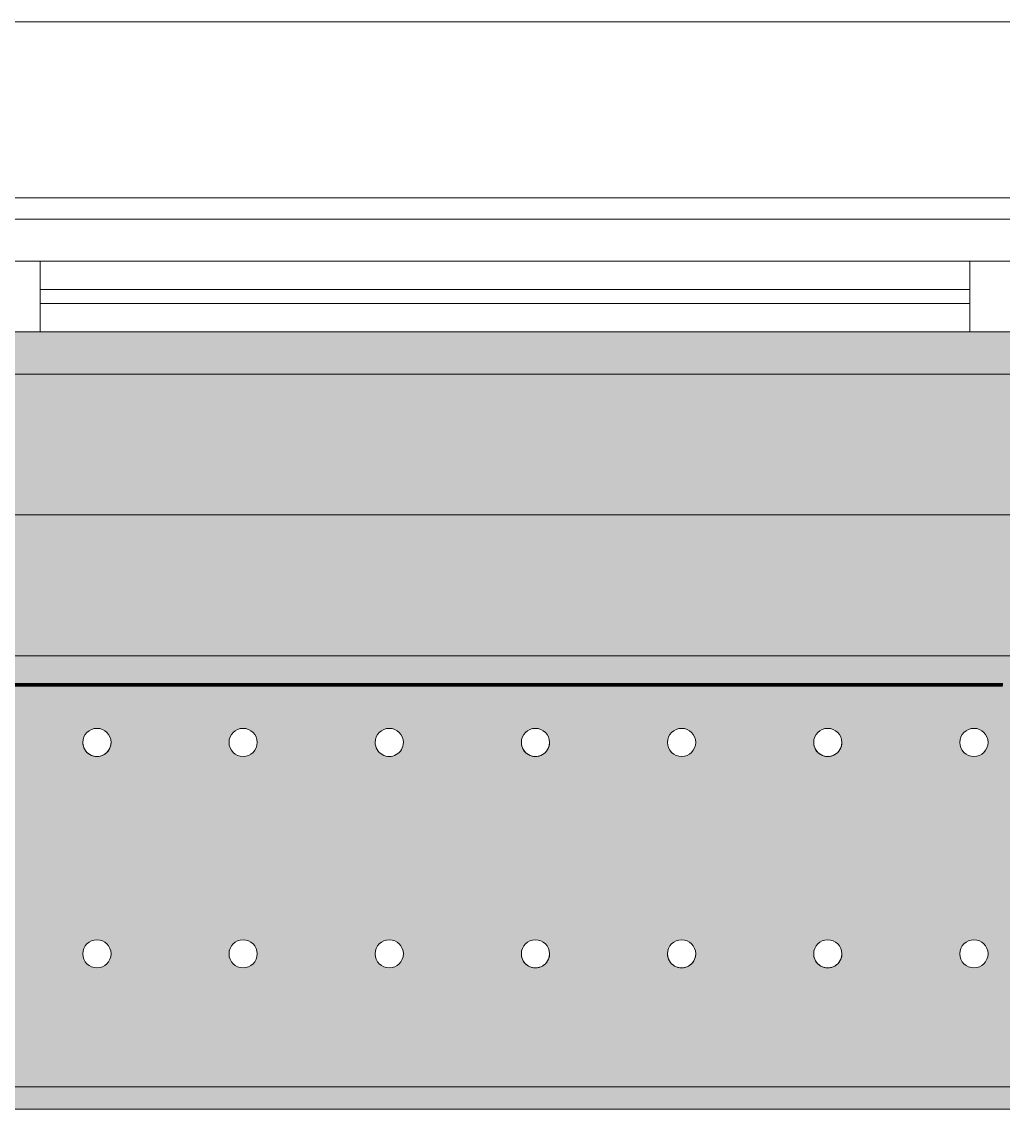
# Model space of a CAD drawing. Header units: millimetres. Extents: x 35524 to 235479, y -8553 to 29000.
# Drawn here: x 72117 to 72814, y 26578 to 27350 of the extents above; entities that cross this region are included whole.
import ezdxf

# ---------------------------------------------------------------- set-up
doc = ezdxf.new("R2010")
doc.units = ezdxf.units.MM
doc.linetypes.add('Осевая', pattern=[3175, 635, -476.25, 1587.5, -476.25])
for name, color, linetype, lineweight in [('A-GLAZ', 7, 'Continuous', 9), ('A-GLAZ-1', 7, 'Continuous', 13), ('Оси-2', 7, 'Осевая', 9)]:
    doc.layers.add(name, color=color, linetype=linetype, lineweight=lineweight)
for name, color, linetype, lineweight, true_color in [('A-WALL-1', 7, 'Continuous', 9, 0xc0c0c0), ('I-WALL-12', 7, 'Continuous', 53, 0xeaa7bf), ('I-WALL-5', 7, 'Continuous', 9, 0xcbc7bf), ('S-WALL-ANLY', 7, 'Continuous', 13, 0x008040), ('Знаки-1', 7, 'Continuous', 9, 0xd4ccbd), ('Знаки-3', 9, 'Continuous', 9, 0x808080), ('Знаки-4', 7, 'Continuous', 9, 0xaba79f), ('Знаки-5', 7, 'Continuous', 9, 0xc1bbaf), ('Знаки-6', 7, 'Continuous', 9, 0xd5cdbe), ('Знаки-7', 7, 'Continuous', 9, 0xd1cabb), ('Знаки-8', 7, 'Continuous', 9, 0xccc5b7)]:
    doc.layers.add(name, color=color, linetype=linetype, lineweight=lineweight, true_color=true_color)
doc.layers.add('Знаки-2', color=7, linetype='Continuous', lineweight=9, transparency=0.5)

# ---------------------------------------------------------------- blocks, each defined once
blk = doc.blocks.new('120_Окно_СКБ_2Ст - 120_Окно_СКБ_2Ст 2100х2400 _мал створка справа_-19092174-План отделки стен 3 этажа в осях 12-23')
at = {"layer": 'A-GLAZ'}
for p, q in [((1050, -5), (-1050, -5)), ((270, -55), (930, -55)), ((930, -65), (270, -65))]:
    blk.add_line(p, q, dxfattribs=at)
at = {"layer": 'A-GLAZ-1'}
for p, q in [((980, -35), (220, -35)), ((270, -85), (270, -35)), ((930, -85), (930, -35)), ((200, -85), (1000, -85)), ((1000, -85), (200, -85))]:
    blk.add_line(p, q, dxfattribs=at)
blk = doc.blocks.new('Зашивка радиатора_ с перфорацией М5 - Зашивка радиатора_ с перфорацией М5-V95-План отделки стен 3 этажа в осях 12-23')
at = {"layer": 'Знаки-2'}
h = blk.add_hatch(color=256, dxfattribs=at)
h.paths.add_polyline_path([(-310, 179.94), (-310, -380), (-284.65, -380), (-283.76, -371.76), (515.35, -371.76), (515.35, -380), (545.35, -380), (545.35, -371.76), (1715.35, -371.76), (1715.35, -380), (1745.35, -380), (1745.35, 178.24), (1750, 178.24), (1750, 179.94), (-148.64, 179.94)])
h.paths.add_polyline_path([(-113.75, 79.65), (-108.75, 78.31), (-105.09, 74.65), (-103.75, 69.65), (-105.09, 64.65), (-108.75, 60.98), (-113.75, 59.65), (-118.75, 60.98), (-122.41, 64.65), (-123.75, 69.65), (-122.41, 74.65), (-118.75, 78.31), (-116.34, 79.3)])
h.paths.add_polyline_path([(-217.5, 79.65), (-212.5, 78.31), (-208.84, 74.65), (-207.5, 69.65), (-208.84, 64.65), (-212.5, 60.98), (-217.5, 59.65), (-222.5, 60.98), (-226.16, 64.65), (-227.5, 69.65), (-226.16, 74.65), (-222.5, 78.31), (-220.09, 79.3)])
h.paths.add_polyline_path([(-10, 79.65), (-5, 78.31), (-1.34, 74.65), (0, 69.65), (-1.34, 64.65), (-5, 60.98), (-10, 59.65), (-15, 60.98), (-18.66, 64.65), (-20, 69.65), (-18.66, 74.65), (-15, 78.31), (-12.59, 79.3)])
h.paths.add_polyline_path([(197.5, 79.65), (202.5, 78.31), (206.16, 74.65), (207.5, 69.65), (206.16, 64.65), (202.5, 60.98), (197.5, 59.65), (192.5, 60.98), (188.84, 64.65), (187.5, 69.65), (188.84, 74.65), (192.5, 78.31), (194.91, 79.3)])
h.paths.add_polyline_path([(93.75, 79.65), (98.75, 78.31), (102.41, 74.65), (103.75, 69.65), (102.41, 64.65), (98.75, 60.98), (93.75, 59.65), (88.75, 60.98), (85.09, 64.65), (83.75, 69.65), (85.09, 74.65), (88.75, 78.31), (91.16, 79.3)])
h.paths.add_polyline_path([(301.25, 79.65), (306.25, 78.31), (309.91, 74.65), (311.25, 69.65), (309.91, 64.65), (306.25, 60.98), (301.25, 59.65), (296.25, 60.98), (292.59, 64.65), (291.25, 69.65), (292.59, 74.65), (296.25, 78.31), (298.66, 79.3)])
h.paths.add_polyline_path([(612.5, 79.65), (617.5, 78.31), (621.16, 74.65), (622.5, 69.65), (621.16, 64.65), (617.5, 60.98), (612.5, 59.65), (607.5, 60.98), (603.84, 64.65), (602.5, 69.65), (603.84, 74.65), (607.5, 78.31), (609.91, 79.3)])
h.paths.add_polyline_path([(405, 79.65), (410, 78.31), (413.66, 74.65), (415, 69.65), (413.66, 64.65), (410, 60.98), (405, 59.65), (400, 60.98), (396.34, 64.65), (395, 69.65), (396.34, 74.65), (400, 78.31), (402.41, 79.3)])
h.paths.add_polyline_path([(508.75, 79.65), (513.75, 78.31), (517.41, 74.65), (518.75, 69.65), (517.41, 64.65), (513.75, 60.98), (508.75, 59.65), (503.75, 60.98), (500.09, 64.65), (498.75, 69.65), (500.09, 74.65), (503.75, 78.31), (506.16, 79.3)])
h.paths.add_polyline_path([(716.25, 79.65), (721.25, 78.31), (724.91, 74.65), (726.25, 69.65), (724.91, 64.65), (721.25, 60.98), (716.25, 59.65), (711.25, 60.98), (707.59, 64.65), (706.25, 69.65), (707.59, 74.65), (711.25, 78.31), (713.66, 79.3)])
h.paths.add_polyline_path([(820, 79.65), (825, 78.31), (828.66, 74.65), (830, 69.65), (828.66, 64.65), (825, 60.98), (820, 59.65), (815, 60.98), (811.34, 64.65), (810, 69.65), (811.34, 74.65), (815, 78.31), (817.41, 79.3)])
h.paths.add_polyline_path([(1027.5, 79.65), (1032.5, 78.31), (1036.16, 74.65), (1037.5, 69.65), (1036.16, 64.65), (1032.5, 60.98), (1027.5, 59.65), (1022.5, 60.98), (1018.84, 64.65), (1017.5, 69.65), (1018.84, 74.65), (1022.5, 78.31), (1024.91, 79.3)])
h.paths.add_polyline_path([(923.75, 79.65), (928.75, 78.31), (932.41, 74.65), (933.75, 69.65), (932.41, 64.65), (928.75, 60.98), (923.75, 59.65), (918.75, 60.98), (915.09, 64.65), (913.75, 69.65), (915.09, 74.65), (918.75, 78.31), (921.16, 79.3)])
h.paths.add_polyline_path([(1235, 79.65), (1240, 78.31), (1243.66, 74.65), (1245, 69.65), (1243.66, 64.65), (1240, 60.98), (1235, 59.65), (1230, 60.98), (1226.34, 64.65), (1225, 69.65), (1226.34, 74.65), (1230, 78.31), (1232.41, 79.3)])
h.paths.add_polyline_path([(1131.25, 79.65), (1136.25, 78.31), (1139.91, 74.65), (1141.25, 69.65), (1139.91, 64.65), (1136.25, 60.98), (1131.25, 59.65), (1125.82, 61.31), (1122.59, 64.65), (1121.25, 69.65), (1122.59, 74.65), (1126.25, 78.31), (1128.66, 79.3)])
h.paths.add_polyline_path([(1442.5, 79.65), (1447.5, 78.31), (1451.16, 74.65), (1452.5, 69.65), (1451.16, 64.65), (1447.5, 60.98), (1442.5, 59.65), (1437.5, 60.98), (1433.84, 64.65), (1432.5, 69.65), (1433.84, 74.65), (1437.5, 78.31), (1439.91, 79.3)])
h.paths.add_polyline_path([(1338.75, 79.65), (1343.75, 78.31), (1347.41, 74.65), (1348.75, 69.65), (1347.41, 64.65), (1343.75, 60.98), (1338.75, 59.65), (1333.75, 60.98), (1330.09, 64.65), (1328.75, 69.65), (1330.09, 74.65), (1333.75, 78.31), (1336.16, 79.3)])
h.paths.add_polyline_path([(1650, 79.65), (1655, 78.31), (1658.66, 74.65), (1660, 69.65), (1658.66, 64.65), (1655, 60.98), (1650, 59.65), (1645, 60.98), (1641.34, 64.65), (1640, 69.65), (1641.34, 74.65), (1645, 78.31), (1647.41, 79.3)])
h.paths.add_polyline_path([(1546.25, 79.65), (1551.25, 78.31), (1554.91, 74.65), (1556.25, 69.65), (1554.91, 64.65), (1551.25, 60.98), (1546.25, 59.65), (1541.25, 60.98), (1537.59, 64.65), (1536.25, 69.65), (1537.59, 74.65), (1541.25, 78.31), (1543.66, 79.3)])
h.paths.add_polyline_path([(-217.5, -70.35), (-212.5, -71.69), (-208.67, -75.77), (-207.5, -80.35), (-208.84, -85.35), (-212.5, -89.02), (-217.5, -90.35), (-222.5, -89.02), (-226.16, -85.35), (-227.5, -80.35), (-226.16, -75.35), (-222.5, -71.69), (-220.09, -70.7)])
h.paths.add_polyline_path([(-113.75, -70.35), (-108.75, -71.69), (-104.92, -75.77), (-103.75, -80.35), (-105.09, -85.35), (-108.75, -89.02), (-113.75, -90.35), (-118.75, -89.02), (-122.41, -85.35), (-123.75, -80.35), (-122.41, -75.35), (-118.75, -71.69), (-116.34, -70.7)])
h.paths.add_polyline_path([(-10, -70.35), (-5, -71.69), (-1.17, -75.77), (0, -80.35), (-1.34, -85.35), (-5, -89.02), (-10, -90.35), (-15, -89.02), (-18.66, -85.35), (-20, -80.35), (-18.66, -75.35), (-15, -71.69), (-12.59, -70.7)])
h.paths.add_polyline_path([(197.5, -70.35), (202.5, -71.69), (206.33, -75.77), (207.5, -80.35), (206.16, -85.35), (202.5, -89.02), (197.5, -90.35), (192.5, -89.02), (188.84, -85.35), (187.5, -80.35), (188.84, -75.35), (192.5, -71.69), (194.91, -70.7)])
h.paths.add_polyline_path([(93.75, -70.35), (98.75, -71.69), (102.58, -75.77), (103.75, -80.35), (102.41, -85.35), (98.75, -89.02), (93.75, -90.35), (88.75, -89.02), (85.09, -85.35), (83.75, -80.35), (85.09, -75.35), (88.75, -71.69), (91.16, -70.7)])
h.paths.add_polyline_path([(301.25, -70.35), (306.25, -71.69), (310.08, -75.77), (311.25, -80.35), (309.91, -85.35), (306.25, -89.02), (301.25, -90.35), (296.25, -89.02), (292.59, -85.35), (291.25, -80.35), (292.59, -75.35), (296.25, -71.69), (298.66, -70.7)])
h.paths.add_polyline_path([(405, -70.35), (410, -71.69), (413.83, -75.77), (415, -80.35), (413.66, -85.35), (410, -89.02), (405, -90.35), (400, -89.02), (396.34, -85.35), (395, -80.35), (396.34, -75.35), (400, -71.69), (402.41, -70.7)])
h.paths.add_polyline_path([(612.5, -70.35), (617.5, -71.69), (621.33, -75.77), (622.5, -80.35), (621.16, -85.35), (617.5, -89.02), (612.5, -90.35), (607.5, -89.02), (603.84, -85.35), (602.5, -80.35), (603.84, -75.35), (607.5, -71.69), (609.91, -70.7)])
h.paths.add_polyline_path([(508.75, -70.35), (513.75, -71.69), (517.58, -75.77), (518.75, -80.35), (517.41, -85.35), (513.75, -89.02), (508.75, -90.35), (503.75, -89.02), (500.09, -85.35), (498.75, -80.35), (500.09, -75.35), (503.75, -71.69), (506.16, -70.7)])
h.paths.add_polyline_path([(716.25, -70.35), (721.25, -71.69), (725.08, -75.77), (726.25, -80.35), (724.91, -85.35), (721.25, -89.02), (716.25, -90.35), (711.25, -89.02), (707.59, -85.35), (706.25, -80.35), (707.59, -75.35), (711.25, -71.69), (713.66, -70.7)])
h.paths.add_polyline_path([(820, -70.35), (825, -71.69), (828.83, -75.77), (830, -80.35), (828.66, -85.35), (825, -89.02), (820, -90.35), (815, -89.02), (811.34, -85.35), (810, -80.35), (811.34, -75.35), (815, -71.69), (817.41, -70.7)])
h.paths.add_polyline_path([(923.75, -70.35), (928.75, -71.69), (932.58, -75.77), (933.75, -80.35), (932.41, -85.35), (928.75, -89.02), (923.75, -90.35), (918.75, -89.02), (915.09, -85.35), (913.75, -80.35), (915.09, -75.35), (918.75, -71.69), (921.16, -70.7)])
h.paths.add_polyline_path([(1027.5, -70.35), (1032.5, -71.69), (1036.33, -75.77), (1037.5, -80.35), (1036.16, -85.35), (1032.5, -89.02), (1027.5, -90.35), (1022.5, -89.02), (1018.84, -85.35), (1017.5, -80.35), (1018.84, -75.35), (1022.5, -71.69), (1024.91, -70.7)])
h.paths.add_polyline_path([(1131.25, -70.35), (1136.25, -71.69), (1140.08, -75.77), (1141.25, -80.35), (1139.91, -85.35), (1136.25, -89.02), (1131.25, -90.35), (1125.82, -88.69), (1122.59, -85.35), (1121.25, -80.35), (1122.59, -75.35), (1126.25, -71.69), (1128.66, -70.7)])
h.paths.add_polyline_path([(1338.75, -70.35), (1343.75, -71.69), (1347.58, -75.77), (1348.75, -80.35), (1347.41, -85.35), (1343.75, -89.02), (1338.75, -90.35), (1333.75, -89.02), (1330.09, -85.35), (1328.75, -80.35), (1330.09, -75.35), (1333.75, -71.69), (1336.16, -70.7)])
h.paths.add_polyline_path([(1235, -70.35), (1240, -71.69), (1243.83, -75.77), (1245, -80.35), (1243.66, -85.35), (1240, -89.02), (1235, -90.35), (1230, -89.02), (1226.34, -85.35), (1225, -80.35), (1226.34, -75.35), (1230, -71.69), (1232.41, -70.7)])
h.paths.add_polyline_path([(1546.25, -70.35), (1551.25, -71.69), (1555.08, -75.77), (1556.25, -80.35), (1554.91, -85.35), (1551.25, -89.02), (1546.25, -90.35), (1541.25, -89.02), (1537.59, -85.35), (1536.25, -80.35), (1537.59, -75.35), (1541.25, -71.69), (1543.66, -70.7)])
h.paths.add_polyline_path([(1442.5, -70.35), (1447.5, -71.69), (1451.33, -75.77), (1452.5, -80.35), (1451.16, -85.35), (1447.5, -89.02), (1442.5, -90.35), (1437.5, -89.02), (1433.84, -85.35), (1432.5, -80.35), (1433.84, -75.35), (1437.5, -71.69), (1439.91, -70.7)])
h.paths.add_polyline_path([(1650, -70.35), (1655, -71.69), (1658.83, -75.77), (1660, -80.35), (1658.66, -85.35), (1655, -89.02), (1650, -90.35), (1645, -89.02), (1641.34, -85.35), (1640, -80.35), (1641.34, -75.35), (1645, -71.69), (1647.41, -70.7)])
for points in [[(-310, 179.94), (-310, 163.94), (1745.35, 163.94), (1745.35, 178.24), (1750, 178.24), (1750, 179.94), (-242.02, 179.94)], [(-160, 179.94), (-200, 179.94), (-199.32, 163.94), (-160, 163.94), (-160, 165.28)], [(-160, 179.94), (-200, 179.94), (-199.32, 163.94), (-160, 163.94), (-160, 165.28)], [(-172.93, 179.94), (-190, 179.94), (-189.66, 163.94), (-170, 164.72), (-170.34, 179.94), (-171.34, 179.94)], [(-190, 179.94), (-189.66, 163.94), (-170, 164.72), (-170.34, 179.94), (-189.66, 179.94)], [(-100, 179.94), (-99.32, 163.94), (-60, 163.94), (-60.68, 179.94), (-99.32, 179.94)], [(-85, 179.94), (-100, 179.94), (-99.32, 163.94), (-60, 163.94), (-60.68, 179.94), (-82.59, 179.94)], [(-72.93, 179.94), (-90, 179.94), (-89.66, 163.94), (-70, 163.94), (-70.34, 179.94), (-71.34, 179.94)], [(-80, 179.94), (-90, 179.94), (-89.66, 163.94), (-70, 163.94), (-70.34, 179.94), (-77.41, 179.94)], [(14.82, 179.94), (0, 179.94), (0.68, 163.94), (40, 163.94), (39.32, 179.94), (20, 179.94)], [(0, 179.94), (0.68, 163.94), (40, 163.94), (39.32, 179.94), (0.68, 179.94)], [(10, 179.94), (10.34, 163.94), (30, 163.94), (29.66, 179.94), (10.34, 179.94)], [(10, 179.94), (10.34, 163.94), (30, 163.94), (29.66, 179.94), (10.34, 179.94)], [(100.68, 179.94), (100, 179.94), (100.68, 163.94), (140, 163.94), (139.32, 179.94), (102.68, 179.94)], [(100.68, 179.94), (100, 179.94), (100.68, 163.94), (140, 163.94), (139.32, 179.94), (102.68, 179.94)], [(129.66, 179.94), (110, 179.94), (110.34, 163.94), (130, 163.94), (130, 179.94)], [(129.66, 179.94), (110, 179.94), (110.34, 163.94), (130, 163.94), (130, 179.94)], [(240, 179.94), (200, 179.94), (200.68, 163.94), (240, 163.94)], [(200.68, 179.94), (200, 179.94), (200.68, 163.94), (240, 163.94), (239.32, 179.94), (202.68, 179.94)], [(210, 179.94), (210.34, 163.94), (230, 163.94), (229.66, 179.94), (210.34, 179.94)], [(230, 179.94), (210, 179.94), (210.34, 163.94), (230, 163.94)], [(340, 179.94), (300, 179.94), (300.68, 163.94), (340, 163.94)], [(329.66, 179.94), (300, 179.94), (300.68, 163.94), (340, 163.94), (339.32, 179.94), (330, 179.94)], [(312.93, 179.94), (310, 179.94), (310.34, 163.94), (330, 163.94), (329.66, 179.94), (314.82, 179.94)], [(320, 179.94), (310, 179.94), (310.34, 163.94), (330, 163.94), (329.66, 179.94), (322.59, 179.94)], [(425.18, 179.94), (400, 179.94), (400.68, 163.94), (440, 163.94), (439.32, 179.94), (427.07, 179.94)], [(429.66, 179.94), (400, 179.94), (400.68, 163.94), (440, 163.94), (439.32, 179.94), (430, 179.94)], [(429.66, 179.94), (410, 179.94), (410.34, 163.94), (430, 163.94), (430, 179.94)], [(429.66, 179.94), (410, 179.94), (410.34, 163.94), (430, 163.94), (430, 179.94)]]:
    blk.add_hatch(color=256, dxfattribs=at).paths.add_polyline_path(points)
at = {"layer": 'Знаки-1'}
for p, q in [((-188.72, 179.94), (-185.18, 179.94)), ((-185.18, 179.94), (-188.72, 179.94)), ((-185, 179.94), (-180, 179.94)), ((-175, 179.94), (-185, 179.94)), ((-180, 179.94), (-175, 179.94)), ((-174.82, 179.94), (-171.28, 179.94)), ((-171.28, 179.94), (-174.82, 179.94)), ((-88.72, 179.94), (-85.18, 179.94)), ((-85.18, 179.94), (-88.72, 179.94)), ((-85, 179.94), (-80, 179.94)), ((-80, 179.94), (-85, 179.94)), ((-80, 179.94), (-75, 179.94)), ((-75, 179.94), (-80, 179.94)), ((-74.82, 179.94), (-71.28, 179.94)), ((-71.28, 179.94), (-74.82, 179.94)), ((10, 179.94), (11.34, 179.94)), ((14.81, 179.94), (10, 179.94)), ((11.34, 179.94), (14.81, 179.94)), ((15, 179.94), (17.41, 179.94)), ((22.59, 179.94), (15, 179.94)), ((17.41, 179.94), (20, 179.94)), ((20, 179.94), (25, 179.94)), ((25, 179.94), (22.59, 179.94)), ((25.19, 179.94), (29.66, 179.94)), ((28.66, 179.94), (25.19, 179.94)), ((30, 179.94), (28.66, 179.94)), ((29.66, 179.94), (30, 179.94)), ((111.28, 179.94), (114.82, 179.94)), ((114.82, 179.94), (111.28, 179.94)), ((115, 179.94), (125, 179.94)), ((120, 179.94), (115, 179.94)), ((125, 179.94), (120, 179.94)), ((125.18, 179.94), (128.72, 179.94)), ((128.72, 179.94), (125.18, 179.94)), ((211.28, 179.94), (225, 179.94)), ((214.82, 179.94), (211.28, 179.94)), ((225, 179.94), (214.82, 179.94)), ((225.18, 179.94), (228.72, 179.94)), ((228.72, 179.94), (225.18, 179.94)), ((310, 179.94), (314.81, 179.94)), ((314.81, 179.94), (310, 179.94)), ((315, 179.94), (320, 179.94)), ((320, 179.94), (315, 179.94)), ((320, 179.94), (325, 179.94)), ((325, 179.94), (320, 179.94)), ((325.19, 179.94), (330, 179.94)), ((328.66, 179.94), (325.19, 179.94)), ((330, 179.94), (328.66, 179.94)), ((411.28, 179.94), (414.82, 179.94)), ((414.82, 179.94), (411.28, 179.94)), ((415, 179.94), (425, 179.94)), ((425, 179.94), (415, 179.94)), ((425.18, 179.94), (428.72, 179.94)), ((428.72, 179.94), (425.18, 179.94)), ((-188.72, 163.94), (-185.18, 163.94)), ((-185.18, 163.94), (-188.72, 163.94)), ((-185, 163.94), (-180, 163.94)), ((-180, 163.94), (-185, 163.94)), ((-179.37, 163.94), (-175, 163.94)), ((-175, 163.94), (-179.37, 163.94)), ((-174.82, 163.94), (-171.28, 163.94)), ((-171.28, 163.94), (-174.82, 163.94)), ((-88.72, 163.94), (-85.18, 163.94)), ((-85.18, 163.94), (-88.72, 163.94)), ((-85, 163.94), (-75, 163.94)), ((-80, 163.94), (-85, 163.94)), ((-75, 163.94), (-80, 163.94)), ((-74.82, 163.94), (-71.28, 163.94)), ((-71.28, 163.94), (-74.82, 163.94)), ((10, 163.94), (14.81, 163.94)), ((11.34, 163.94), (10, 163.94)), ((14.81, 163.94), (11.34, 163.94)), ((15, 163.94), (20, 163.94)), ((25, 163.94), (15, 163.94)), ((20, 163.94), (25, 163.94)), ((25.19, 163.94), (28.66, 163.94)), ((28.66, 163.94), (25.19, 163.94)), ((28.66, 163.94), (30, 163.94)), ((30, 163.94), (28.66, 163.94)), ((111.28, 163.94), (114.82, 163.94)), ((114.82, 163.94), (111.28, 163.94)), ((115, 163.94), (120, 163.94)), ((125, 163.94), (115, 163.94)), ((120, 163.94), (125, 163.94)), ((125.18, 163.94), (128.72, 163.94)), ((128.72, 163.94), (125.18, 163.94)), ((211.28, 163.94), (225, 163.94)), ((225, 163.94), (211.28, 163.94)), ((225.18, 163.94), (228.72, 163.94)), ((228.72, 163.94), (225.18, 163.94)), ((310, 163.94), (314.81, 163.94)), ((314.81, 163.94), (310, 163.94)), ((315, 163.94), (317.41, 163.94)), ((325, 163.94), (315, 163.94)), ((317.41, 163.94), (325, 163.94)), ((325.19, 163.94), (330, 163.94)), ((329.66, 163.94), (325.19, 163.94)), ((330, 163.94), (329.66, 163.94)), ((411.28, 163.94), (414.82, 163.94)), ((414.82, 163.94), (411.28, 163.94)), ((415, 163.94), (425, 163.94)), ((425, 163.94), (415, 163.94)), ((425.18, 163.94), (428.72, 163.94)), ((428.72, 163.94), (425.18, 163.94))]:
    blk.add_line(p, q, dxfattribs=at)
at = {"layer": 'Знаки-3'}
blk.add_line((1750, 179.94), (-310, 179.94), dxfattribs=at)
for centre, start, end in [((-217.5, 69.65), 0, 180), ((-113.75, 69.65), 0, 180), ((-10, 69.65), 0, 180), ((93.75, 69.65), 0, 180), ((197.5, 69.65), 0, 180), ((301.25, 69.65), 0, 180), ((405, 69.65), 0, 180), ((-217.5, 69.65), 180, 360), ((-113.75, 69.65), 180, 360), ((-10, 69.65), 180, 360), ((93.75, 69.65), 180, 360), ((197.5, 69.65), 180, 360), ((301.25, 69.65), 180, 360), ((405, 69.65), 180, 360), ((-217.5, -80.35), 0, 180), ((-113.75, -80.35), 0, 180), ((-10, -80.35), 0, 180), ((93.75, -80.35), 0, 180), ((197.5, -80.35), 360, 180), ((301.25, -80.35), 0, 180), ((405, -80.35), 0, 180), ((-217.5, -80.35), 180, 360), ((-113.75, -80.35), 180, 360), ((-10, -80.35), 180, 360), ((93.75, -80.35), 180, 360), ((197.5, -80.35), 180, 360), ((301.25, -80.35), 180, 360), ((405, -80.35), 180, 360)]:
    blk.add_arc(centre, 10, start, end, dxfattribs=at)
at = {"layer": 'Знаки-4'}
for p, q in [((-310, 179.94), (1750, 179.94)), ((-310, 179.94), (1750, 179.94)), ((1700.94, 163.94), (-262.14, 163.94))]:
    blk.add_line(p, q, dxfattribs=at)
for centre, start, end in [((-217.5, 69.65), 0, 180), ((-113.75, 69.65), 360, 180), ((-10, 69.65), 360, 180), ((93.75, 69.65), 360, 180), ((197.5, 69.65), 0, 180), ((301.25, 69.65), 0, 180), ((405, 69.65), 0, 180), ((-217.5, 69.65), 180, 360), ((-113.75, 69.65), 180, 360), ((-10, 69.65), 180, 360), ((93.75, 69.65), 180, 360), ((197.5, 69.65), 180, 360), ((301.25, 69.65), 180, 360), ((405, 69.65), 180, 360), ((-217.5, -80.35), 0, 180), ((-113.75, -80.35), 360, 180), ((-10, -80.35), 0, 180), ((93.75, -80.35), 360, 180), ((197.5, -80.35), 360, 180), ((301.25, -80.35), 0, 180), ((405, -80.35), 360, 180), ((-217.5, -80.35), 180, 360), ((-113.75, -80.35), 180, 360), ((-10, -80.35), 180, 360), ((93.75, -80.35), 180, 360), ((197.5, -80.35), 180, 360), ((301.25, -80.35), 180, 360), ((405, -80.35), 180, 360)]:
    blk.add_arc(centre, 10, start, end, dxfattribs=at)
at = {"layer": 'Знаки-5'}
for p, q in [((-200, 179.94), (-310, 179.94)), ((-200, 179.94), (-190, 179.94)), ((-190, 179.94), (-200, 179.94)), ((-190, 179.94), (-170, 179.94)), ((-170, 179.94), (-190, 179.94)), ((-170, 179.94), (-160, 179.94)), ((-160, 179.94), (-170, 179.94)), ((-100, 179.94), (-160, 179.94)), ((-100, 179.94), (-60, 179.94)), ((-60, 179.94), (-100, 179.94)), ((0, 179.94), (-60, 179.94)), ((0, 179.94), (40, 179.94)), ((40, 179.94), (0, 179.94)), ((100, 179.94), (40, 179.94)), ((100, 179.94), (110, 179.94)), ((110, 179.94), (100, 179.94)), ((110, 179.94), (130, 179.94)), ((115, 179.94), (110, 179.94)), ((125, 179.94), (115, 179.94)), ((130, 179.94), (125, 179.94)), ((130, 179.94), (140, 179.94)), ((140, 179.94), (130, 179.94)), ((200, 179.94), (140, 179.94)), ((200, 179.94), (225.18, 179.94)), ((202.68, 179.94), (200, 179.94)), ((225.18, 179.94), (202.68, 179.94)), ((225.18, 179.94), (240, 179.94)), ((240, 179.94), (225.18, 179.94)), ((300, 179.94), (240, 179.94)), ((300, 179.94), (305.86, 179.94)), ((314.82, 179.94), (300, 179.94)), ((305.86, 179.94), (330, 179.94)), ((337.32, 179.94), (314.82, 179.94)), ((330, 179.94), (340, 179.94)), ((340, 179.94), (337.32, 179.94)), ((400, 179.94), (340, 179.94)), ((400, 179.94), (410, 179.94)), ((400.68, 179.94), (400, 179.94)), ((410, 179.94), (400.68, 179.94)), ((410, 179.94), (415, 179.94)), ((412.93, 179.94), (410, 179.94)), ((427.07, 179.94), (412.93, 179.94)), ((415, 179.94), (428.66, 179.94)), ((430, 179.94), (427.07, 179.94)), ((428.66, 179.94), (430, 179.94)), ((430, 179.94), (434.14, 179.94)), ((437.32, 179.94), (430, 179.94)), ((434.14, 179.94), (440, 179.94)), ((440, 179.94), (437.32, 179.94)), ((500, 179.94), (440, 179.94)), ((-262.14, 163.94), (-200, 163.94)), ((-200, 163.94), (-190, 163.94)), ((-190, 163.94), (-200, 163.94)), ((-190, 163.94), (-180, 163.94)), ((-187.07, 163.94), (-190, 163.94)), ((-180, 163.94), (-187.07, 163.94)), ((-179.37, 163.94), (-170, 163.94)), ((-177.41, 163.94), (-179.37, 163.94)), ((-170, 163.94), (-177.41, 163.94)), ((-170, 163.94), (-162.8, 163.94)), ((-162.8, 163.94), (-170, 163.94)), ((-162.68, 163.94), (-160, 163.94)), ((-160, 163.94), (-162.68, 163.94)), ((-160, 163.94), (-100, 163.94)), ((-100, 163.94), (-99.32, 163.94)), ((-60, 163.94), (-100, 163.94)), ((-99.32, 163.94), (-60, 163.94)), ((-60, 163.94), (0, 163.94)), ((0, 163.94), (37.32, 163.94)), ((5.86, 163.94), (0, 163.94)), ((34.14, 163.94), (5.86, 163.94)), ((40, 163.94), (34.14, 163.94)), ((37.32, 163.94), (40, 163.94)), ((40, 163.94), (100, 163.94)), ((100, 163.94), (102.68, 163.94)), ((102.68, 163.94), (100, 163.94)), ((102.68, 163.94), (105.86, 163.94)), ((105.86, 163.94), (102.68, 163.94)), ((105.86, 163.94), (110, 163.94)), ((110, 163.94), (105.86, 163.94)), ((110, 163.94), (115, 163.94)), ((115, 163.94), (110, 163.94)), ((115, 163.94), (117.41, 163.94)), ((117.41, 163.94), (115, 163.94)), ((117.41, 163.94), (120, 163.94)), ((130, 163.94), (117.41, 163.94)), ((120, 163.94), (125, 163.94)), ((125, 163.94), (127.07, 163.94)), ((127.07, 163.94), (128.66, 163.94)), ((128.66, 163.94), (130, 163.94)), ((130, 163.94), (140, 163.94)), ((137.32, 163.94), (130, 163.94)), ((140, 163.94), (137.32, 163.94)), ((140, 163.94), (200, 163.94)), ((200, 163.94), (225.18, 163.94)), ((240, 163.94), (200, 163.94)), ((225.18, 163.94), (240, 163.94)), ((240, 163.94), (300, 163.94)), ((300, 163.94), (340, 163.94)), ((340, 163.94), (300, 163.94)), ((340, 163.94), (400, 163.94)), ((400, 163.94), (410, 163.94)), ((410, 163.94), (400, 163.94)), ((410, 163.94), (430, 163.94)), ((430, 163.94), (410, 163.94)), ((430, 163.94), (440, 163.94)), ((440, 163.94), (430, 163.94)), ((440, 163.94), (500, 163.94))]:
    blk.add_line(p, q, dxfattribs=at)
at = {"layer": 'Знаки-6'}
for p, q in [((-185.18, 179.94), (-188.66, 179.94)), ((-175, 179.94), (-185, 179.94)), ((-171.34, 179.94), (-174.82, 179.94)), ((-85.18, 179.94), (-88.66, 179.94)), ((-75, 179.94), (-85, 179.94)), ((-71.34, 179.94), (-74.82, 179.94)), ((14.82, 179.94), (11.34, 179.94)), ((25, 179.94), (15, 179.94)), ((28.66, 179.94), (25.18, 179.94)), ((114.82, 179.94), (111.34, 179.94)), ((125, 179.94), (115, 179.94)), ((128.66, 179.94), (125.18, 179.94)), ((214.82, 179.94), (211.34, 179.94)), ((225, 179.94), (215.49, 179.94)), ((228.66, 179.94), (225.18, 179.94)), ((314.82, 179.94), (311.34, 179.94)), ((325, 179.94), (315, 179.94)), ((328.66, 179.94), (325.18, 179.94)), ((414.82, 179.94), (411.34, 179.94)), ((425, 179.94), (415, 179.94)), ((428.66, 179.94), (425.18, 179.94)), ((-188.66, 163.94), (-185.18, 163.94)), ((-185, 163.94), (-180, 163.94)), ((-179.38, 163.94), (-175, 163.94)), ((-174.82, 163.94), (-171.34, 163.94)), ((-88.66, 163.94), (-85.18, 163.94)), ((-85, 163.94), (-75, 163.94)), ((-74.82, 163.94), (-71.34, 163.94)), ((11.34, 163.94), (14.82, 163.94)), ((15, 163.94), (25, 163.94)), ((25.18, 163.94), (28.66, 163.94)), ((111.34, 163.94), (114.82, 163.94)), ((115, 163.94), (125, 163.94)), ((125.18, 163.94), (128.66, 163.94)), ((211.34, 163.94), (214.82, 163.94)), ((215.49, 163.94), (225, 163.94)), ((225.18, 163.94), (228.66, 163.94)), ((311.34, 163.94), (314.82, 163.94)), ((315, 163.94), (325, 163.94)), ((325.18, 163.94), (328.66, 163.94)), ((411.34, 163.94), (414.82, 163.94)), ((415, 163.94), (425, 163.94)), ((425.18, 163.94), (428.66, 163.94))]:
    blk.add_line(p, q, dxfattribs=at)
at = {"layer": 'Знаки-7'}
for p, q in [((-190, 179.94), (-199.32, 179.94)), ((-190, 179.94), (-189.66, 179.94)), ((-187.07, 179.94), (-190, 179.94)), ((-189.66, 179.94), (-187.07, 179.94)), ((-187.07, 179.94), (-185.19, 179.94)), ((-185.19, 179.94), (-187.07, 179.94)), ((-185, 179.94), (-180, 179.94)), ((-177.41, 179.94), (-185, 179.94)), ((-180, 179.94), (-175, 179.94)), ((-175, 179.94), (-177.41, 179.94)), ((-174.81, 179.94), (-172.93, 179.94)), ((-170, 179.94), (-174.81, 179.94)), ((-172.93, 179.94), (-170, 179.94)), ((-160.68, 179.94), (-170, 179.94)), ((-90, 179.94), (-99.32, 179.94)), ((-90, 179.94), (-88.66, 179.94)), ((-89.66, 179.94), (-90, 179.94)), ((-88.66, 179.94), (-89.66, 179.94)), ((-88.66, 179.94), (-85.19, 179.94)), ((-85.19, 179.94), (-88.66, 179.94)), ((-85, 179.94), (-77.41, 179.94)), ((-82.59, 179.94), (-85, 179.94)), ((-75, 179.94), (-82.59, 179.94)), ((-77.41, 179.94), (-75, 179.94)), ((-74.81, 179.94), (-72.93, 179.94)), ((-71.34, 179.94), (-74.81, 179.94)), ((-72.93, 179.94), (-71.34, 179.94)), ((-71.34, 179.94), (-70, 179.94)), ((-70.34, 179.94), (-71.34, 179.94)), ((-70, 179.94), (-70.34, 179.94)), ((-60.68, 179.94), (-70, 179.94)), ((10, 179.94), (0.68, 179.94)), ((11.28, 179.94), (14.82, 179.94)), ((14.82, 179.94), (11.28, 179.94)), ((15, 179.94), (20, 179.94)), ((20, 179.94), (15, 179.94)), ((20, 179.94), (25, 179.94)), ((25, 179.94), (20, 179.94)), ((25.18, 179.94), (28.72, 179.94)), ((28.72, 179.94), (25.18, 179.94)), ((33.42, 179.94), (30, 179.94)), ((39.32, 179.94), (34.14, 179.94)), ((110, 179.94), (100.68, 179.94)), ((110, 179.94), (111.34, 179.94)), ((111.34, 179.94), (110, 179.94)), ((111.34, 179.94), (114.81, 179.94)), ((114.81, 179.94), (111.34, 179.94)), ((115, 179.94), (117.41, 179.94)), ((122.59, 179.94), (115, 179.94)), ((117.41, 179.94), (125, 179.94)), ((125, 179.94), (122.59, 179.94)), ((125.19, 179.94), (129.66, 179.94)), ((127.07, 179.94), (125.19, 179.94)), ((128.66, 179.94), (127.07, 179.94)), ((129.66, 179.94), (128.66, 179.94)), ((129.66, 179.94), (130, 179.94)), ((130, 179.94), (129.66, 179.94)), ((139.32, 179.94), (130, 179.94)), ((210, 179.94), (200.68, 179.94)), ((210, 179.94), (212.93, 179.94)), ((214.81, 179.94), (210, 179.94)), ((212.93, 179.94), (214.81, 179.94)), ((215, 179.94), (217.41, 179.94)), ((217.41, 179.94), (215, 179.94)), ((217.41, 179.94), (222.59, 179.94)), ((225, 179.94), (217.41, 179.94)), ((222.59, 179.94), (225, 179.94)), ((225.19, 179.94), (227.07, 179.94)), ((230, 179.94), (225.19, 179.94)), ((227.07, 179.94), (228.66, 179.94)), ((228.66, 179.94), (229.66, 179.94)), ((229.66, 179.94), (230, 179.94)), ((239.32, 179.94), (230, 179.94)), ((310, 179.94), (300.68, 179.94)), ((311.28, 179.94), (314.82, 179.94)), ((314.82, 179.94), (311.28, 179.94)), ((315, 179.94), (325, 179.94)), ((325, 179.94), (315, 179.94)), ((325.18, 179.94), (328.72, 179.94)), ((328.72, 179.94), (325.18, 179.94)), ((339.32, 179.94), (330, 179.94)), ((410, 179.94), (400.68, 179.94)), ((410, 179.94), (414.81, 179.94)), ((414.81, 179.94), (410, 179.94)), ((415, 179.94), (425, 179.94)), ((425, 179.94), (415, 179.94)), ((425.19, 179.94), (428.66, 179.94)), ((430, 179.94), (425.19, 179.94)), ((428.66, 179.94), (430, 179.94)), ((439.32, 179.94), (430, 179.94)), ((-199.32, 163.94), (-190, 163.94)), ((-190, 163.94), (-185.19, 163.94)), ((-185.19, 163.94), (-190, 163.94)), ((-185, 163.94), (-180, 163.94)), ((-180, 163.94), (-185, 163.94)), ((-179.37, 163.94), (-177.41, 163.94)), ((-175, 163.94), (-179.37, 163.94)), ((-177.41, 163.94), (-175, 163.94)), ((-174.81, 163.94), (-170, 163.94)), ((-170, 163.94), (-174.81, 163.94)), ((-170, 163.94), (-162.83, 163.94)), ((-162.68, 163.94), (-160.68, 163.94)), ((-99.32, 163.94), (-90, 163.94)), ((-90, 163.94), (-85.19, 163.94)), ((-89.66, 163.94), (-90, 163.94)), ((-85.19, 163.94), (-89.66, 163.94)), ((-85, 163.94), (-80, 163.94)), ((-75, 163.94), (-85, 163.94)), ((-80, 163.94), (-75, 163.94)), ((-74.81, 163.94), (-70, 163.94)), ((-70, 163.94), (-74.81, 163.94)), ((-70, 163.94), (-60.68, 163.94)), ((0.68, 163.94), (10, 163.94)), ((11.28, 163.94), (14.82, 163.94)), ((14.82, 163.94), (11.28, 163.94)), ((15, 163.94), (25, 163.94)), ((20, 163.94), (15, 163.94)), ((25, 163.94), (20, 163.94)), ((25.18, 163.94), (28.72, 163.94)), ((28.72, 163.94), (25.18, 163.94)), ((30, 163.94), (33.42, 163.94)), ((34.14, 163.94), (39.32, 163.94)), ((100.68, 163.94), (110, 163.94)), ((110, 163.94), (112.93, 163.94)), ((114.81, 163.94), (110, 163.94)), ((112.93, 163.94), (114.81, 163.94)), ((115, 163.94), (122.59, 163.94)), ((125, 163.94), (115, 163.94)), ((122.59, 163.94), (125, 163.94)), ((125.19, 163.94), (130, 163.94)), ((130, 163.94), (125.19, 163.94)), ((130, 163.94), (139.32, 163.94)), ((200.68, 163.94), (210, 163.94)), ((210, 163.94), (211.34, 163.94)), ((210.34, 163.94), (210, 163.94)), ((214.81, 163.94), (210.34, 163.94)), ((211.34, 163.94), (214.81, 163.94)), ((215, 163.94), (225, 163.94)), ((217.41, 163.94), (215, 163.94)), ((225, 163.94), (217.41, 163.94)), ((225.19, 163.94), (230, 163.94)), ((230, 163.94), (225.19, 163.94)), ((230, 163.94), (239.32, 163.94)), ((300.68, 163.94), (310, 163.94)), ((311.28, 163.94), (314.82, 163.94)), ((314.82, 163.94), (311.28, 163.94)), ((315, 163.94), (325, 163.94)), ((325, 163.94), (315, 163.94)), ((325.18, 163.94), (328.72, 163.94)), ((328.72, 163.94), (325.18, 163.94)), ((330, 163.94), (339.32, 163.94)), ((400.68, 163.94), (410, 163.94)), ((410, 163.94), (414.81, 163.94)), ((414.81, 163.94), (410, 163.94)), ((415, 163.94), (425, 163.94)), ((425, 163.94), (415, 163.94)), ((425.19, 163.94), (430, 163.94)), ((430, 163.94), (425.19, 163.94)), ((430, 163.94), (439.32, 163.94))]:
    blk.add_line(p, q, dxfattribs=at)
at = {"layer": 'Знаки-8'}
for p, q in [((-200, 179.94), (-190, 179.94)), ((-190, 179.94), (-200, 179.94)), ((-188.72, 179.94), (-185.18, 179.94)), ((-185.18, 179.94), (-188.72, 179.94)), ((-185, 179.94), (-175, 179.94)), ((-175, 179.94), (-185, 179.94)), ((-174.82, 179.94), (-171.28, 179.94)), ((-171.28, 179.94), (-174.82, 179.94)), ((-170, 179.94), (-160, 179.94)), ((-160, 179.94), (-170, 179.94)), ((-100, 179.94), (-90, 179.94)), ((-90, 179.94), (-100, 179.94)), ((-90, 179.94), (-85.19, 179.94)), ((-85.19, 179.94), (-90, 179.94)), ((-85, 179.94), (-75, 179.94)), ((-75, 179.94), (-85, 179.94)), ((-74.81, 179.94), (-70, 179.94)), ((-70, 179.94), (-74.81, 179.94)), ((-70, 179.94), (-60, 179.94)), ((-60, 179.94), (-70, 179.94)), ((0, 179.94), (10, 179.94)), ((10, 179.94), (0, 179.94)), ((10, 179.94), (14.81, 179.94)), ((14.81, 179.94), (10, 179.94)), ((15, 179.94), (25, 179.94)), ((25, 179.94), (15, 179.94)), ((25.19, 179.94), (30, 179.94)), ((30, 179.94), (25.19, 179.94)), ((30, 179.94), (40, 179.94)), ((40, 179.94), (30, 179.94)), ((100, 179.94), (110, 179.94)), ((110, 179.94), (100, 179.94)), ((111.28, 179.94), (114.82, 179.94)), ((114.82, 179.94), (111.28, 179.94)), ((115, 179.94), (125, 179.94)), ((125, 179.94), (115, 179.94)), ((125.18, 179.94), (128.72, 179.94)), ((128.72, 179.94), (125.18, 179.94)), ((130, 179.94), (140, 179.94)), ((140, 179.94), (130, 179.94)), ((200, 179.94), (210, 179.94)), ((210, 179.94), (200, 179.94)), ((210, 179.94), (214.81, 179.94)), ((214.81, 179.94), (210, 179.94)), ((215, 179.94), (225, 179.94)), ((225, 179.94), (215, 179.94)), ((225.19, 179.94), (230, 179.94)), ((230, 179.94), (225.19, 179.94)), ((230, 179.94), (240, 179.94)), ((240, 179.94), (230, 179.94)), ((300, 179.94), (310, 179.94)), ((310, 179.94), (300, 179.94)), ((310, 179.94), (314.81, 179.94)), ((314.81, 179.94), (310, 179.94)), ((315, 179.94), (325, 179.94)), ((325, 179.94), (315, 179.94)), ((325.19, 179.94), (330, 179.94)), ((330, 179.94), (325.19, 179.94)), ((330, 179.94), (340, 179.94)), ((340, 179.94), (330, 179.94)), ((400, 179.94), (410, 179.94)), ((410, 179.94), (400, 179.94)), ((411.28, 179.94), (414.82, 179.94)), ((414.82, 179.94), (411.28, 179.94)), ((415, 179.94), (425, 179.94)), ((425, 179.94), (415, 179.94)), ((425.18, 179.94), (428.72, 179.94)), ((428.72, 179.94), (425.18, 179.94)), ((430, 179.94), (440, 179.94)), ((440, 179.94), (430, 179.94)), ((-200, 163.94), (-190, 163.94)), ((-190, 163.94), (-200, 163.94)), ((-188.72, 163.94), (-185.18, 163.94)), ((-185.18, 163.94), (-188.72, 163.94)), ((-185, 163.94), (-180, 163.94)), ((-180, 163.94), (-185, 163.94)), ((-179.37, 163.94), (-175, 163.94)), ((-175, 163.94), (-179.37, 163.94)), ((-174.82, 163.94), (-171.28, 163.94)), ((-171.28, 163.94), (-174.82, 163.94)), ((-170, 163.94), (-162.8, 163.94)), ((-162.8, 163.94), (-170, 163.94)), ((-162.68, 163.94), (-160, 163.94)), ((-160, 163.94), (-162.68, 163.94)), ((-100, 163.94), (-90, 163.94)), ((-90, 163.94), (-100, 163.94)), ((-90, 163.94), (-85.19, 163.94)), ((-85.19, 163.94), (-90, 163.94)), ((-85, 163.94), (-75, 163.94)), ((-75, 163.94), (-85, 163.94)), ((-74.81, 163.94), (-70, 163.94)), ((-70, 163.94), (-74.81, 163.94)), ((-70, 163.94), (-60, 163.94)), ((-60, 163.94), (-70, 163.94)), ((0, 163.94), (10, 163.94)), ((10, 163.94), (0, 163.94)), ((10, 163.94), (14.81, 163.94)), ((14.81, 163.94), (10, 163.94)), ((15, 163.94), (25, 163.94)), ((25, 163.94), (15, 163.94)), ((25.19, 163.94), (30, 163.94)), ((30, 163.94), (25.19, 163.94)), ((30, 163.94), (40, 163.94)), ((40, 163.94), (30, 163.94)), ((100, 163.94), (110, 163.94)), ((110, 163.94), (100, 163.94)), ((111.28, 163.94), (114.82, 163.94)), ((114.82, 163.94), (111.28, 163.94)), ((115, 163.94), (125, 163.94)), ((120, 163.94), (115, 163.94)), ((125, 163.94), (120, 163.94)), ((125.18, 163.94), (128.72, 163.94)), ((128.72, 163.94), (125.18, 163.94)), ((130, 163.94), (140, 163.94)), ((140, 163.94), (130, 163.94)), ((200, 163.94), (210, 163.94)), ((210, 163.94), (200, 163.94)), ((210, 163.94), (214.81, 163.94)), ((214.81, 163.94), (210, 163.94)), ((215, 163.94), (225, 163.94)), ((225, 163.94), (215, 163.94)), ((225.19, 163.94), (230, 163.94)), ((230, 163.94), (225.19, 163.94)), ((230, 163.94), (240, 163.94)), ((240, 163.94), (230, 163.94)), ((300, 163.94), (310, 163.94)), ((310, 163.94), (300, 163.94)), ((310, 163.94), (314.81, 163.94)), ((314.81, 163.94), (310, 163.94)), ((315, 163.94), (325, 163.94)), ((325, 163.94), (315, 163.94)), ((325.19, 163.94), (330, 163.94)), ((330, 163.94), (325.19, 163.94)), ((330, 163.94), (340, 163.94)), ((340, 163.94), (330, 163.94)), ((400, 163.94), (410, 163.94)), ((410, 163.94), (400, 163.94)), ((411.28, 163.94), (414.82, 163.94)), ((414.82, 163.94), (411.28, 163.94)), ((415, 163.94), (425, 163.94)), ((425, 163.94), (415, 163.94)), ((425.18, 163.94), (428.72, 163.94)), ((428.72, 163.94), (425.18, 163.94)), ((430, 163.94), (440, 163.94)), ((440, 163.94), (430, 163.94))]:
    blk.add_line(p, q, dxfattribs=at)

msp = doc.modelspace()

# ---------------------------------------------------------------- linework, layer by layer
at = {"layer": 'A-WALL-1'}
msp.add_line((76350, 27350), (49660.29, 27350), dxfattribs=at)
at = {"layer": 'I-WALL-12'}
for p, q in [((70903.88, 26880), (72813.33, 26880)), ((72813.05, 26879), (70904.19, 26879))]:
    msp.add_line(p, q, dxfattribs=at)
at = {"layer": 'I-WALL-5'}
for p, q in [((70879.64, 27100), (72832.04, 27100)), ((70879.64, 27100), (72832.04, 27100)), ((72723.93, 26900), (70903.33, 26900)), ((72818.91, 26900), (72723.99, 26900)), ((72813.33, 26880), (70903.88, 26880))]:
    msp.add_line(p, q, dxfattribs=at)
at = {"layer": 'S-WALL-ANLY'}
msp.add_line((70810, 27225), (72910, 27225), dxfattribs=at)
at = {"layer": 'Оси-2'}
msp.add_line((38824.43, 27000), (82060, 27000), dxfattribs=at)

# ---------------------------------------------------------------- block references
at = {"layer": 'A-GLAZ'}
msp.add_blockref('120_Окно_СКБ_2Ст - 120_Окно_СКБ_2Ст 2100х2400 _мал створка справа_-19092174-План отделки стен 3 этажа в осях 12-23', (71860, 27215), dxfattribs=at)
at = {"layer": 'Знаки-5', "rotation": 180}
msp.add_blockref('Зашивка радиатора_ с перфорацией М5 - Зашивка радиатора_ с перфорацией М5-V95-План отделки стен 3 этажа в осях 12-23', (72575.35, 26758.24), dxfattribs=at)

doc.saveas('drawing.dxf')
